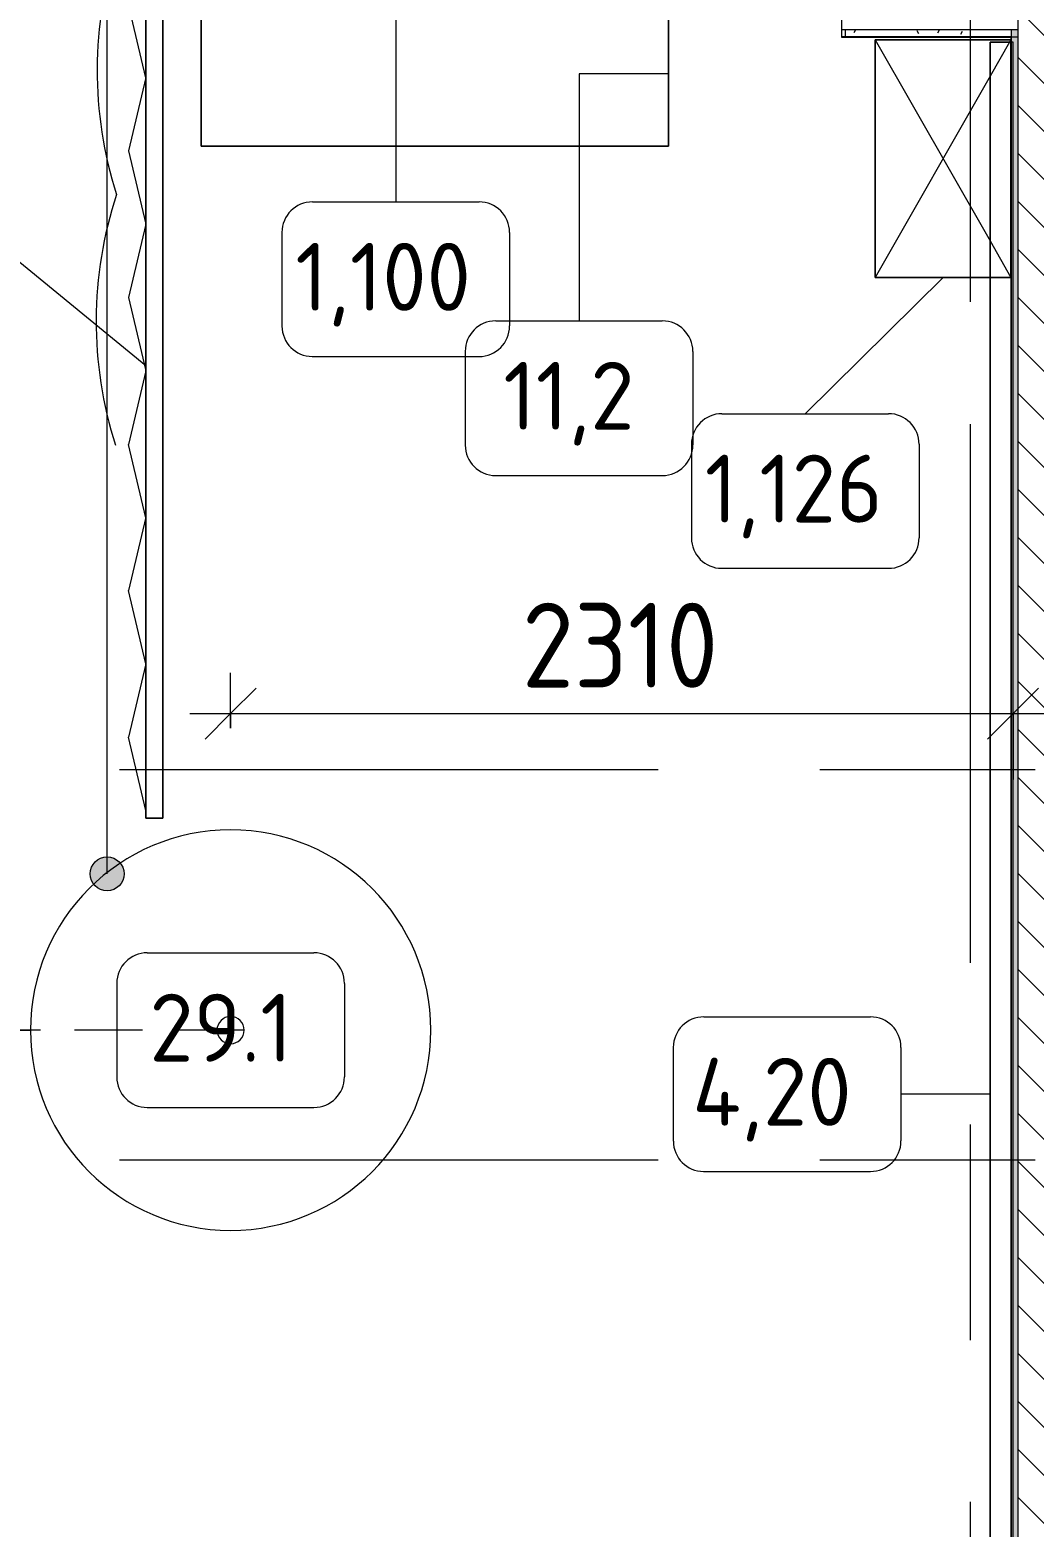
# Model space of a CAD drawing. Header units: millimetres. Extents: x 81566 to 292854, y -8553 to 29000.
# Drawn here: x 107938 to 110897, y 15918 to 20329 of the extents above; entities that cross this region are included whole.
import ezdxf

# ---------------------------------------------------------------- set-up
doc = ezdxf.new("R2010")
doc.units = ezdxf.units.MM
doc.linetypes.add('ADSK_Штрих_ш2 п1', pattern=[300, 200, -100])
doc.linetypes.add('Осевая', pattern=[3175, 635, -476.25, 1587.5, -476.25])
for name, color, linetype, lineweight in [('A-ANNO-DIMS', 7, 'Continuous', 9), ('A-ANNO-DIMS-100', 7, 'Continuous', 9), ('A-DETL', 7, 'Continuous', 9), ('A-DETL-1', 7, 'ADSK_Штрих_ш2 п1', 9), ('G-ANNO-TEXT', 7, 'Continuous', 9), ('I-FURN-IDEN', 7, 'Continuous', 9), ('I-WALL', 7, 'Continuous', 9), ('Оси', 7, 'Continuous', 9), ('Оси-2', 7, 'Осевая', 9)]:
    doc.layers.add(name, color=color, linetype=linetype, lineweight=lineweight)
for name, color, linetype, lineweight, true_color in [('A-WALL-1', 9, 'Continuous', 9, 0x808080), ('A-WALL-FNSH-1', 9, 'Continuous', 9, 0x808080), ('I-FURN-1', 9, 'Continuous', 9, 0x808080)]:
    doc.layers.add(name, color=color, linetype=linetype, lineweight=lineweight, true_color=true_color)
doc.styles.add('GOST Common', font='GOST_Common.ttf', dxfattribs={"height": 200})
doc.styles.add('ISOCPEUR', font='isocpeur.ttf', dxfattribs={"width": 0.9, "height": 250})
doc.dimstyles.new('ISO-2_5_0_9К_БОЛЬШОЙ', dxfattribs={"dimscale": 304.8, "dimtxt": 248.995294, "dimasz": 0.492126, "dimexe": 0.393701, "dimexo": 0.984252, "dimgap": 0, "dimtad": 1, "dimdec": 0, "dimrnd": 10, "dimzin": 0, "dimdsep": 46, "dimtxsty": 'ISOCPEUR', "dimblk1": 'OBLIQUE', "dimblk2": 'OBLIQUE', "dimsah": 1, "dimcen": 0.09, "dimdle": 0.393701, "dimazin": 0, "dimtfac": 1, "dimtdec": 4, "dimtix": 1, "dimtmove": 0, "dimatfit": 3, "dimfxl": 1, "dimtvp": 1, "dimtolj": 1, "dimtzin": 0, "dimarcsym": 2})
pattern_1 = [(0, (0, 0), (121.92, 30.48), [10.058, -81.382, 10.058, -81.382, -487.68]), (0, (0, 0), (121.92, 30.48), [-182.88, 10.058, -172.822, 10.058, -81.382, -213.36]), (0, (0, 0), (121.92, 30.48), [-457.2, 10.058, -50.902, 10.058, -142.342]), (120, (45.72, 15.24), (-87.356454, 90.345817), [10.058, -81.382, 10.058, -81.382, -487.68]), (120, (45.72, 15.24), (-87.356454, 90.345817), [-182.88, 10.058, -172.822, 10.058, -81.382, -213.36]), (120, (45.72, 15.24), (-87.356454, 90.345817), [-457.2, 10.058, -50.902, 10.058, -142.342]), (240, (60.96, 76.2), (-34.563546, -120.825817), [10.058, -81.382, 10.058, -81.382, -487.68]), (240, (60.96, 76.2), (-34.563546, -120.825817), [-182.88, 10.058, -172.822, 10.058, -81.382, -213.36]), (240, (60.96, 76.2), (-34.563546, -120.825817), [-457.2, 10.058, -50.902, 10.058, -142.342])]

# ---------------------------------------------------------------- blocks, each defined once
blk = doc.blocks.new('Шкаф параметрический - 1_126-V117-План расстановки мебели и оборудования 2 этажа в осях 23-33')
at = {"layer": 'I-FURN-1'}
for p, q in [((0, 0), (7, -4)), ((7, 0), (0, 0)), ((0, 0), (0, -400)), ((0, -400), (0, 0)), ((0, 0), (7, 0)), ((700, 0), (7, 0)), ((7, 0), (700, 0)), ((592.7, -61.3), (700, 0)), ((700, -61.3), (700, 0)), ((700, 0), (700, -61.3)), ((7, -4), (107.3, -61.3)), ((0, -400), (592.7, -61.3)), ((107.3, -61.3), (700, -400)), ((700, -400), (700, -61.3)), ((700, -61.3), (700, -400)), ((0, -400), (700, -400)), ((700, -400), (0, -400))]:
    blk.add_line(p, q, dxfattribs=at)
blk = doc.blocks.new('Баффл акустический подвесной - 1180мм-32996299-План расстановки мебели и оборудования 2 этажа в осях 23-33')
at = {"layer": 'I-FURN-1'}
for radius, start, end in [(590, 360, 180), (590, 0, 180), (590, 180, 360), (40, 0, 180), (40, 360, 180), (40, 180, 360), (40, 180, 360), (5, 360, 180), (5, 165, 180), (5, 180, 360), (5, 180, 300), (5, 150, 165), (5, 135, 150), (5, 120, 135), (5, 60, 120), (5, 30, 60), (5, 15, 30), (5, 0, 15), (590, 180, 360), (5, 300, 315), (5, 315, 330), (5, 330, 360)]:
    blk.add_arc((0, 0), radius, start, end, dxfattribs=at)
blk = doc.blocks.new('Марка_Мебель - В прямоуг_Balcon_Марка-25523697-План расстановки мебели и оборудования 2 этажа в осях 23-33')
at = {"layer": 'I-FURN-IDEN'}
for p, q in [((-2.455, 2.278), (2.455, 2.278)), ((-3.355, 1.378), (-3.355, -1.384)), ((3.355, 1.378), (3.355, -1.378)), ((-2.461, -2.278), (2.455, -2.278))]:
    blk.add_line(p, q, dxfattribs=at)
for centre, radius, start, end in [((-2.455, 1.378), 0.9, 90, 180), ((2.455, 1.378), 0.9, 0, 90), ((-2.461, -1.384), 0.893, 180, 270), ((2.455, -1.378), 0.9, 270, 0)]:
    blk.add_arc(centre, radius, start, end, dxfattribs=at)
blk = doc.blocks.new('DIMBLOCK31-План расстановки мебели и оборудования 2 этажа в осях 23-33')
at = {"layer": 'A-ANNO-DIMS-100'}
for p, q in [((108529, 18272), (108529, 18434.5)), ((110835, 18120.5), (110835, 18434.5)), ((108409, 18314.5), (110955, 18314.5)), ((108529, 18314.5), (108529, 18272)), ((110835, 18314.5), (110835, 18120.5))]:
    blk.add_line(p, q, dxfattribs=at)
at = {"layer": 'A-ANNO-DIMS-100', "lineweight": 20}
for p, q in [((108529, 18314.5), (108604, 18389.5)), ((110835, 18314.5), (110910, 18389.5)), ((108529, 18314.5), (108454, 18239.5)), ((110835, 18314.5), (110760, 18239.5))]:
    blk.add_line(p, q, dxfattribs=at)
at = {"layer": 'A-ANNO-DIMS-100', "color": 0, "insert": (109387.5, 18641.1), "char_height": 250, "width": 706.764, "attachment_point": 1, "line_spacing_factor": 1.149209, "style": 'ISOCPEUR'}
blk.add_mtext('2310', dxfattribs=at)
blk = doc.blocks.new('_Oblique')
at = {"color": 0, "linetype": 'ByBlock', "lineweight": -2}
blk.add_line((-0.5, -0.5), (0.5, 0.5), dxfattribs=at)
blk = doc.blocks.new('DIMBLOCK32-План расстановки мебели и оборудования 2 этажа в осях 23-33')
at = {"layer": 'A-ANNO-DIMS-100'}
for p, q in [((107818, 17262), (107818, 20868)), ((107792.9, 20748), (107938, 20748)), ((107818, 20748), (107792.9, 20748)), ((107639, 17382), (107938, 17382)), ((107818, 17382), (107639, 17382))]:
    blk.add_line(p, q, dxfattribs=at)
at = {"layer": 'A-ANNO-DIMS-100', "lineweight": 20}
for p, q in [((107818, 20748), (107743, 20823)), ((107818, 20748), (107893, 20673)), ((107818, 17382), (107743, 17457)), ((107818, 17382), (107893, 17307))]:
    blk.add_line(p, q, dxfattribs=at)
at = {"layer": 'A-ANNO-DIMS-100', "color": 0, "insert": (107491.4, 18749), "char_height": 250, "width": 758.478, "attachment_point": 1, "rotation": 90, "line_spacing_factor": 1.149209, "style": 'ISOCPEUR'}
blk.add_mtext('3370', dxfattribs=at)

msp = doc.modelspace()

# ---------------------------------------------------------------- hatches: boundary and pattern name
at = {"layer": 'G-ANNO-TEXT'}
h = msp.add_hatch(color=256, dxfattribs=at)
edge = h.paths.add_edge_path()
edge.add_arc((108165, 17842.4), 50, 0, 360)
at = {"layer": 'I-WALL'}
h = msp.add_hatch(dxfattribs=at)
h.set_pattern_fill('FP_4', color=256, style=0, pattern_type=2)
h.set_pattern_definition([(135, (0, 0), (-70.71068, -70.71068), [])])
h.paths.add_polyline_path([(110850, 13900), (111050, 13900), (111050, 20900), (110850, 20900), (110850, 13980)])
h = msp.add_hatch(dxfattribs=at)
h.set_pattern_fill('FP_41', color=256, style=0, pattern_type=2)
h.set_pattern_definition(pattern_1)
h.paths.add_polyline_path([(110850, 20309), (110850, 20329), (110340, 20329), (110340, 20309), (110432, 20309)])
h = msp.add_hatch(dxfattribs=at)
h.set_pattern_fill('FP_41', color=256, style=0, pattern_type=2)
h.set_pattern_definition(pattern_1)
h.paths.add_polyline_path([(110830, 13980), (110850, 13980), (110850, 20329), (110830, 20329), (110830, 14000)])

# ---------------------------------------------------------------- linework, layer by layer
at = {"layer": 'A-DETL'}
for p, q in [((108278.8, 20187.7), (108228.1, 20403.9)), ((108278.8, 20188.8), (108228.1, 19972.6)), ((108228.1, 19972.6), (108278.8, 19756.5)), ((108278.8, 19756.5), (108228.1, 19540.3)), ((108228.1, 19540.3), (108278.8, 19324.1)), ((108278.8, 19324.1), (108228.1, 19107.9)), ((108278.8, 18891.7), (108228.1, 19107.9)), ((108278.8, 18893.1), (108228.1, 18676.9)), ((108278.8, 18460.9), (108228.1, 18676.9)), ((108278.8, 18460.9), (108228.1, 18244.9)), ((108278.8, 18028.7), (108228.1, 18244.9))]:
    msp.add_line(p, q, dxfattribs=at)
for centre in [(109328.6, 20209.7), (109325.7, 19470.7)]:
    msp.add_arc(centre, 1193, 161.7381, 197.8214, dxfattribs=at)
at = {"layer": 'A-DETL-1'}
msp.add_line((108569, 17382), (104729, 17382), dxfattribs=at)
at = {"layer": 'A-WALL-1'}
for p, q in [((110850, 13900), (110850, 20900)), ((110850, 20329), (110330, 20329)), ((110340, 20329), (110340, 20309)), ((110830, 20329), (110830, 14000)), ((110830, 20309), (110850, 20309))]:
    msp.add_line(p, q, dxfattribs=at)
at = {"layer": 'A-WALL-FNSH-1'}
for p, q in [((110329, 21129), (110329, 20308)), ((110330, 20309), (110330, 21129)), ((110329, 20308), (110830, 20308)), ((110830, 20309), (110330, 20309)), ((110829, 20309), (110829, 14001)), ((110830, 14001), (110830, 20309))]:
    msp.add_line(p, q, dxfattribs=at)
at = {"layer": 'G-ANNO-TEXT'}
msp.add_line((108165, 17842.4), (108165, 22242.7), dxfattribs=at)
msp.add_circle((108165, 17842.4), 50, dxfattribs=at)
at = {"layer": 'I-FURN-1'}
for p, q in [((108279.1, 20672.6), (108279.1, 18006.2)), ((108279.1, 18006.2), (108279.1, 20672.6)), ((108329.1, 18006.2), (108329.1, 20672.6)), ((108329.1, 20672.6), (108329.1, 18006.2)), ((108442.2, 20413.1), (108442.2, 19986.1)), ((108442.2, 19986.1), (108442.2, 20413.1)), ((109819.5, 19986.1), (109819.5, 20413.1)), ((109819.5, 20413.1), (109819.5, 19986.1)), ((110835, 20293), (110767.7, 20293)), ((110767.7, 20293), (110767.7, 14093.6)), ((110767.7, 19600), (110767.7, 20293)), ((110767.7, 20293), (110829, 20293)), ((110835, 14093.6), (110835, 20293)), ((108442.2, 19986.1), (109819.5, 19986.1)), ((109819.5, 19986.1), (108442.2, 19986.1)), ((110767.7, 14093.6), (110767.7, 19600)), ((108279.1, 18006.2), (108329.1, 18006.2)), ((108329.1, 18006.2), (108279.1, 18006.2))]:
    msp.add_line(p, q, dxfattribs=at)
at = {"layer": 'I-FURN-IDEN'}
for p, q in [((109015.8, 20422.8), (109015.8, 19822.4)), ((109555.9, 20199.6), (109555.9, 19471.7)), ((109819.5, 20199.6), (109555.9, 20199.6)), ((108279.1, 19339.4), (107593.9, 19900.4)), ((110629, 19600), (110222.6, 19198.2)), ((110767.7, 17193.3), (110504.8, 17193.3))]:
    msp.add_line(p, q, dxfattribs=at)
at = {"layer": 'Оси'}
msp.add_line((110710, 19528.3), (110710, 22028.3), dxfattribs=at)
at = {"layer": 'Оси-2'}
for p, q in [((110710, 593.7), (110710, 19528.3)), ((84865.6, 18150), (122760, 18150)), ((84865.6, 17000), (122760, 17000))]:
    msp.add_line(p, q, dxfattribs=at)

# ---------------------------------------------------------------- block references
at = {"layer": 'I-FURN-1', "rotation": 270.0000000000006}
msp.add_blockref('Шкаф параметрический - 1_126-V117-План расстановки мебели и оборудования 2 этажа в осях 23-33', (110829, 20300), dxfattribs=at)
at = {"layer": 'I-FURN-1'}
msp.add_blockref('Баффл акустический подвесной - 1180мм-32996299-План расстановки мебели и оборудования 2 этажа в осях 23-33', (108529, 17382), dxfattribs=at)
at = {"layer": 'I-FURN-IDEN', "xscale": 99.99999999999993, "yscale": 99.99999999999993, "zscale": 99.99999999999993}
for p in [(109015.8, 19594.6), (109555.9, 19243.9), (110222.6, 18970.5), (108529, 17382), (110169.3, 17193.3)]:
    msp.add_blockref('Марка_Мебель - В прямоуг_Balcon_Марка-25523697-План расстановки мебели и оборудования 2 этажа в осях 23-33', p, dxfattribs=at)

# ---------------------------------------------------------------- texts
at = {"layer": 'I-FURN-IDEN', "char_height": 200, "attachment_point": 1, "style": 'GOST Common'}
for s, insert, width in [('1,100', (108719.8, 19701.6), 681.434), ('11,2', (109332.9, 19351), 505.063), ('1,126', (109926.6, 19077.5), 681.434), ('29.1', (108289.5, 17489.1), 545.147), ('4,20', (109889.8, 17300.3), 641.35)]:
    msp.add_mtext(s, dxfattribs=dict(at, insert=insert, width=width))

# ---------------------------------------------------------------- dimensions: what is measured, and where the dimension line sits
at = {"layer": 'A-ANNO-DIMS'}
dim = msp.add_linear_dim(base=(107818, 20748), p1=(107939, 17382), p2=(108092.9, 20748), angle=90, dimstyle='ISO-2_5_0_9К_БОЛЬШОЙ', override={"dimpost": '<>', "dimfxl": 3369.516277}, dxfattribs=at)
dim.commit()
dim.dimension.update_dxf_attribs({"geometry": 'DIMBLOCK32-План расстановки мебели и оборудования 2 этажа в осях 23-33', "text_midpoint": (107693, 19065)})
dim = msp.add_linear_dim(base=(110835, 18314.5), p1=(108529, 17972), p2=(110835, 18420.5), dimstyle='ISO-2_5_0_9К_БОЛЬШОЙ', override={"dimpost": '<>', "dimfxl": 2349.20727}, dxfattribs=at)
dim.commit()
dim.dimension.update_dxf_attribs({"geometry": 'DIMBLOCK31-План расстановки мебели и оборудования 2 этажа в осях 23-33', "text_midpoint": (109682, 18439.5)})

doc.saveas('drawing.dxf')
